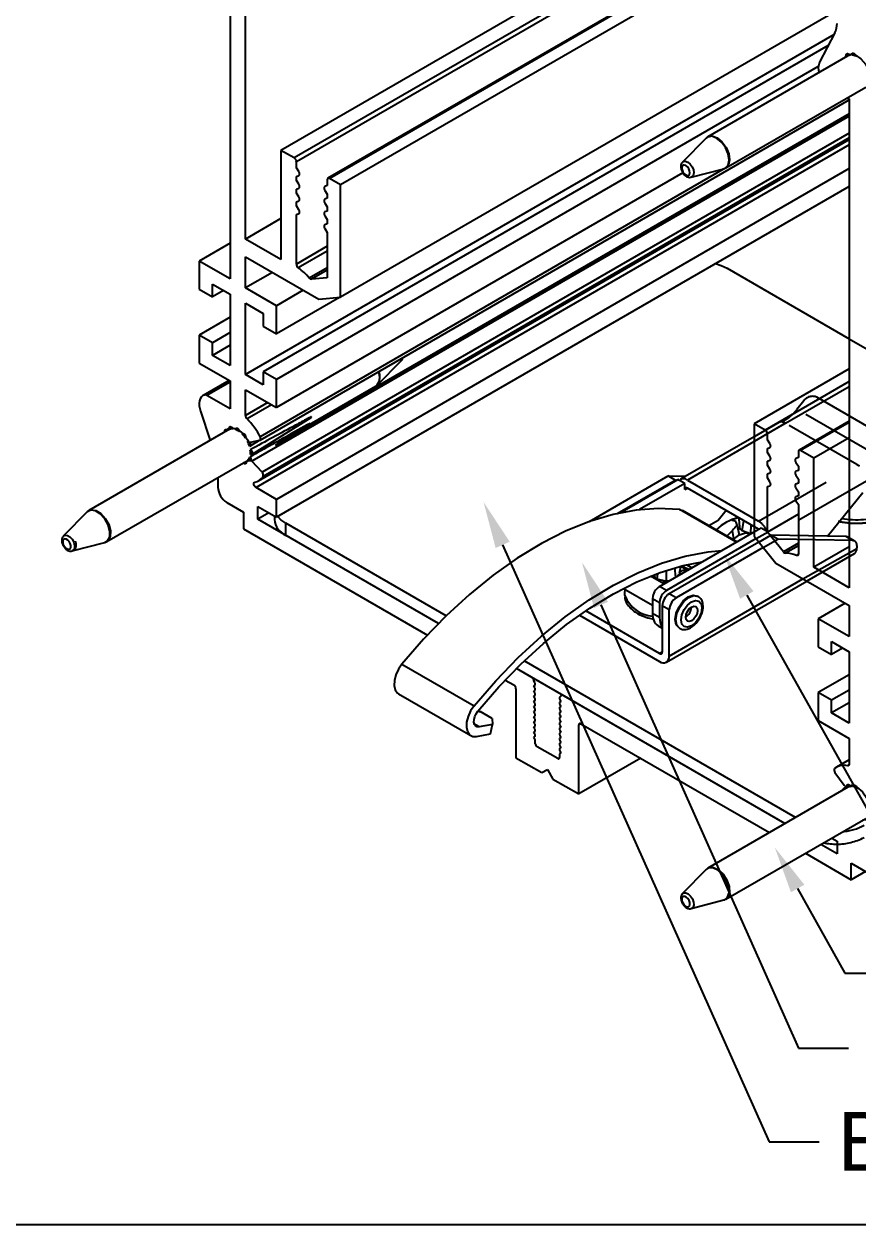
# Model space of a CAD drawing. Extents: x 0 to 10.3, y -9.7 to 0.1.
# Drawn here: x 5.151 to 7.823, y -9.701 to -5.853 of the extents above; entities that cross this region are included whole.
import ezdxf
from ezdxf import colors
from ezdxf.entities.mleader import LeaderData, LeaderLine
from ezdxf.math import Vec2, Vec3

# ---------------------------------------------------------------- set-up
doc = ezdxf.new("R2010")
doc.units = 0
doc.header["$LTSCALE"] = 0.5
doc.header["$MEASUREMENT"] = 0
doc.linetypes.add('DASHED', pattern=[0.75, 0.5, -0.25])
for name, color, linetype in [('Brackets', 181, 'CONTINUOUS'), ('Dimension', 10, 'CONTINUOUS'), ('FAB DWG', 221, 'CONTINUOUS'), ('Hardware', 242, 'CONTINUOUS'), ('Housing', 150, 'CONTINUOUS')]:
    doc.layers.add(name, color=color, linetype=linetype)
doc.layers.add('Text-Unprinted', color=131, linetype='CONTINUOUS', plot=False)
doc.styles.get("Standard").update_dxf_attribs({"font": 'arial.ttf'})

msp = doc.modelspace()

# ---------------------------------------------------------------- linework, layer by layer
at = {"layer": 'Brackets', "linetype": 'Continuous', "lineweight": 25, "transparency": 16777216}
for p, q in [((7.4039, -6.6359), (7.7945, -6.8615)), ((5.953, -7.4298), (5.953, -7.4407)), ((6.5037, -7.7496), (5.9896, -7.4527)), ((5.9896, -7.4917), (5.9896, -7.4527)), ((6.4789, -7.7743), (5.9896, -7.4917)), ((7.5887, -8.4152), (6.7285, -7.9185)), ((7.6224, -8.3957), (6.7536, -7.8939))]:
    msp.add_line(p, q, dxfattribs=at)
at = {"layer": 'Brackets', "linetype": 'DASHED', "ltscale": 0.5, "transparency": 16777216}
msp.add_line((7.7945, -6.8615), (9.0797, -7.6038), dxfattribs=at)
at = {"layer": 'Brackets', "linetype": 'Continuous', "lineweight": 25, "transparency": 16777216, "flags": 128}
for points in [[(7.3664, -6.621), (7.3849, -6.6269), (7.4039, -6.6359)], [(5.9896, -7.4527), (5.9741, -7.4418), (5.9639, -7.4311)]]:
    msp.add_lwpolyline(points, dxfattribs=at)
at = {"layer": 'Brackets', "linetype": 'Continuous', "lineweight": 25, "transparency": 16777216}
for centre, radius, start, end in [((6.0156, -7.4344), 0.0629, 185.6869, 245.608), ((7.7598, -8.2286), 0.2526, 259.1443, 269.0499)]:
    msp.add_arc(centre, radius, start, end, dxfattribs=at)
at = {"layer": 'Brackets', "linetype": 'DASHED', "lineweight": 25, "transparency": 16777216}
for centre, radius, start, end in [((7.7599, -8.2675), 0.1738, 274.7968, 298.2997), ((7.7537, -8.2881), 0.193, 270.5817, 297.3134)]:
    msp.add_arc(centre, radius, start, end, dxfattribs=at)
at = {"layer": 'Dimension', "transparency": 16777216}
msp.add_open_spline([(9.3341, -7.9338), (9.5268, -6.3557), (8.1442, -5.5709), (6.7617, -4.786), (6.9544, -3.208)], degree=3, dxfattribs=at)
at = {"layer": 'Hardware', "linetype": 'Continuous', "lineweight": 25, "transparency": 16777216}
for p, q in [((7.7905, -5.9557), (7.3422, -6.2147)), ((7.7958, -5.9536), (7.8036, -5.949)), ((7.8155, -5.9566), (7.8176, -5.9553)), ((7.3997, -6.3142), (7.848, -6.0553)), ((7.3366, -6.2189), (7.2607, -6.2959)), ((7.2886, -6.3442), (7.3932, -6.3169)), ((6.2832, -7.0099), (6.3591, -6.9329)), ((6.0249, -7.1601), (6.2776, -7.0141)), ((5.8804, -7.2324), (6.0712, -7.1139)), ((5.8093, -7.1518), (5.3587, -7.412)), ((5.8202, -7.1505), (5.8234, -7.1486)), ((5.957, -7.2023), (6.0664, -7.1343)), ((5.9678, -7.1959), (6.0328, -7.1556)), ((5.8411, -7.1593), (5.8429, -7.1582)), ((5.8513, -7.1649), (5.8504, -7.1654)), ((5.8605, -7.1798), (5.8624, -7.1786)), ((5.869, -7.1889), (5.8667, -7.1901)), ((5.8745, -7.2061), (5.9054, -7.1868)), ((7.4903, -7.176), (7.2546, -7.3121)), ((7.4903, -7.1906), (7.2762, -7.3143)), ((5.4163, -7.5116), (5.8685, -7.2504)), ((6.9621, -7.4474), (7.215, -7.3014)), ((7.2372, -7.3143), (7.215, -7.3014)), ((7.215, -7.3014), (7.2713, -7.3024)), ((7.0517, -7.4214), (7.2372, -7.3143)), ((7.0607, -7.4194), (7.2456, -7.3127)), ((7.2679, -7.3255), (7.123, -7.4092)), ((7.2372, -7.3143), (7.2426, -7.3144)), ((7.2506, -7.3155), (7.2456, -7.3127)), ((7.2487, -7.3145), (7.2515, -7.3145)), ((7.2679, -7.3255), (7.2506, -7.3155)), ((7.2679, -7.3448), (7.2679, -7.3255)), ((7.2679, -7.3448), (7.2762, -7.34)), ((7.2762, -7.3143), (7.5045, -7.4461)), ((7.5045, -7.4718), (7.2762, -7.34)), ((5.3532, -7.4163), (5.2772, -7.4933)), ((5.3585, -7.413), (5.3533, -7.4167)), ((7.2509, -7.4088), (7.2607, -7.412)), ((7.4323, -7.5135), (7.2509, -7.4088)), ((7.4344, -7.5123), (7.2607, -7.412)), ((7.4006, -7.4118), (7.3751, -7.4436)), ((7.3992, -7.4135), (7.4014, -7.4123)), ((7.3751, -7.4436), (7.3452, -7.4608)), ((7.4428, -7.4907), (7.4356, -7.4584)), ((7.452, -7.4766), (7.4566, -7.4441)), ((7.4794, -7.4863), (7.4805, -7.458)), ((7.1871, -7.6551), (7.4903, -7.48)), ((7.4965, -7.5022), (7.2094, -7.668)), ((7.4249, -7.5024), (7.4212, -7.4763)), ((7.452, -7.4766), (7.445, -7.4706)), ((7.4787, -7.4868), (7.452, -7.4766)), ((5.3051, -7.5416), (5.4098, -7.5143)), ((7.5053, -7.5131), (7.2178, -7.6792)), ((7.5195, -7.5307), (7.24, -7.6921)), ((7.1743, -7.6321), (7.1708, -7.6172)), ((7.1791, -7.6322), (7.1811, -7.6133)), ((7.2094, -7.6379), (7.2094, -7.6036)), ((7.239, -7.6252), (7.2357, -7.5956)), ((7.2472, -7.6204), (7.2484, -7.6154)), ((7.2512, -7.6124), (7.2548, -7.592)), ((7.2742, -7.5857), (7.2907, -7.5953)), ((7.2007, -7.6473), (7.1575, -7.6223)), ((7.1791, -7.6322), (7.1736, -7.6291)), ((7.2066, -7.6388), (7.1791, -7.6322)), ((7.2094, -7.668), (7.1871, -7.6551)), ((7.2088, -7.8983), (7.6591, -7.6383)), ((7.2177, -7.6375), (7.2122, -7.6388)), ((7.2178, -7.8785), (7.6464, -7.6309)), ((7.0713, -7.6617), (7.1649, -7.7157)), ((7.1649, -7.6937), (7.1871, -7.7066)), ((7.1649, -7.6937), (7.1649, -7.7419)), ((7.24, -7.6921), (7.2178, -7.6792)), ((7.3108, -7.6872), (7.3085, -7.6859)), ((7.1871, -7.7066), (7.1871, -7.7548)), ((7.2178, -7.7307), (7.1955, -7.7178)), ((7.1955, -7.7178), (7.1955, -7.8657)), ((7.2178, -7.8785), (7.2178, -7.7307)), ((6.9301, -7.7477), (7.1871, -7.8962)), ((7.1871, -7.8705), (6.9503, -7.7337)), ((7.1871, -7.7548), (7.1649, -7.7419)), ((7.1828, -7.7815), (7.1955, -7.7889)), ((7.2495, -7.7882), (7.2517, -7.7895)), ((7.1955, -7.8657), (7.1871, -7.8705)), ((6.3618, -7.9046), (6.5929, -8.0381)), ((6.3511, -7.9997), (6.5821, -8.1332)), ((6.6509, -8.0784), (6.6126, -8.0562)), ((6.6509, -8.0784), (6.6523, -8.0974)), ((6.6091, -8.1051), (6.5936, -8.0962)), ((6.6523, -8.0974), (6.6091, -8.1051)), ((6.6453, -8.1278), (6.6523, -8.0974)), ((6.6008, -8.1359), (6.6453, -8.1278)), ((7.7905, -8.2986), (7.3422, -8.5576)), ((7.7881, -8.2968), (7.7776, -8.3025)), ((7.799, -8.296), (7.804, -8.2931)), ((7.8193, -8.3015), (7.8215, -8.3002)), ((7.3997, -8.6572), (7.848, -8.3982)), ((7.3366, -8.5619), (7.2607, -8.6389)), ((7.3366, -8.5619), (7.3361, -8.5624)), ((7.3422, -8.5576), (7.3428, -8.5572)), ((7.4007, -8.6566), (7.3997, -8.6572)), ((7.2886, -8.6872), (7.3932, -8.6598))]:
    msp.add_line(p, q, dxfattribs=at)
at = {"layer": 'Hardware', "linetype": 'DASHED', "lineweight": 25, "transparency": 16777216}
for p, q in [((7.6495, -7.0603), (7.627, -7.0883)), ((7.8915, -7.1649), (7.691, -7.0492)), ((7.872, -7.2297), (7.627, -7.0883)), ((7.5691, -7.1304), (7.4903, -7.176)), ((7.5908, -7.1326), (7.4903, -7.1906)), ((7.5824, -7.1278), (7.5908, -7.1326)), ((7.5824, -7.1278), (7.5824, -7.1291)), ((7.8191, -7.2644), (7.5908, -7.1326)), ((7.5045, -7.4461), (7.8191, -7.2644)), ((7.8191, -7.2644), (7.8274, -7.2693)), ((7.8497, -7.3175), (7.5489, -7.4912)), ((7.7255, -7.4945), (7.8386, -7.3538)), ((7.4903, -7.48), (7.5128, -7.467)), ((7.4965, -7.5022), (7.5351, -7.4799)), ((7.5053, -7.5131), (7.5435, -7.4911)), ((7.5128, -7.467), (7.5351, -7.4799)), ((7.5657, -7.504), (7.5435, -7.4911)), ((7.7848, -7.4956), (7.5435, -7.4911)), ((7.7848, -7.4956), (7.807, -7.5085)), ((7.8126, -7.51), (7.7903, -7.4971)), ((7.5195, -7.5307), (7.5657, -7.504)), ((7.807, -7.5085), (7.5657, -7.504)), ((7.6464, -7.6309), (7.8192, -7.5334)), ((7.8191, -7.5244), (7.8191, -7.5312)), ((7.8101, -7.551), (7.6591, -7.6383))]:
    msp.add_line(p, q, dxfattribs=at)
at = {"layer": 'Hardware', "linetype": 'Continuous', "lineweight": 25, "transparency": 16777216, "flags": 128}
for points in [[(7.7864, -5.9581), (7.7854, -5.9555), (7.785, -5.9525), (7.7855, -5.9501), (7.7869, -5.9485), (7.789, -5.9482), (7.7914, -5.949), (7.7937, -5.9509), (7.7958, -5.9536)], [(7.8032, -5.9531), (7.8031, -5.9503), (7.804, -5.9481), (7.8056, -5.947), (7.8078, -5.9471), (7.8103, -5.9483), (7.8126, -5.9505), (7.8144, -5.9534), (7.8155, -5.9566)], [(7.3984, -6.2494), (7.3853, -6.2316), (7.3699, -6.2189), (7.3544, -6.2132), (7.3411, -6.2155), (7.3366, -6.2189)], [(7.3419, -6.2148), (7.3425, -6.2145), (7.3558, -6.2121), (7.3714, -6.2178), (7.3869, -6.2305), (7.4, -6.2485), (7.4087, -6.2688), (7.4116, -6.2885), (7.4083, -6.3045), (7.3993, -6.3144), (7.3992, -6.3145)], [(7.3932, -6.3169), (7.3977, -6.3151), (7.4066, -6.3052), (7.4099, -6.2893), (7.407, -6.2697), (7.3984, -6.2494)], [(7.2806, -6.3169), (7.2764, -6.3111), (7.2714, -6.307), (7.2664, -6.3052), (7.2622, -6.3059), (7.2593, -6.3091), (7.2582, -6.3143), (7.2591, -6.3206), (7.2619, -6.3271), (7.2661, -6.3329), (7.2711, -6.337), (7.2761, -6.3388), (7.2804, -6.3381), (7.2833, -6.3349), (7.2843, -6.3297), (7.2834, -6.3234), (7.2806, -6.3169)], [(7.2607, -6.2959), (7.2629, -6.2943), (7.2694, -6.2931), (7.2771, -6.2959), (7.2847, -6.3022), (7.2911, -6.311)], [(7.2911, -6.311), (7.2954, -6.3209), (7.2968, -6.3306), (7.2952, -6.3385), (7.2908, -6.3434), (7.2886, -6.3442)], [(6.2845, -7.0084), (6.2832, -7.0098), (6.2832, -7.0099)], [(5.7948, -7.1602), (5.7946, -7.1591), (5.7944, -7.1562), (5.7951, -7.154), (5.7966, -7.1527), (5.7988, -7.1526), (5.8012, -7.1536), (5.8032, -7.1554)], [(5.8094, -7.152), (5.8086, -7.1489), (5.8087, -7.1461), (5.8098, -7.1442), (5.8116, -7.1433), (5.8138, -7.1437), (5.8163, -7.1451), (5.8185, -7.1475), (5.8202, -7.1505)], [(5.8283, -7.1524), (5.8288, -7.1499), (5.8302, -7.1484), (5.8322, -7.1479), (5.8345, -7.1487), (5.8369, -7.1505), (5.839, -7.1532), (5.8405, -7.1563), (5.8411, -7.1593)], [(5.8493, -7.1664), (5.8509, -7.1652), (5.8531, -7.1652), (5.8555, -7.1664), (5.8579, -7.1685), (5.8597, -7.1714), (5.8609, -7.1745), (5.8612, -7.1775), (5.8605, -7.1798)], [(5.8667, -7.1901), (5.869, -7.1906), (5.8714, -7.1921), (5.8736, -7.1946), (5.8753, -7.1976), (5.8761, -7.2007), (5.8761, -7.2035), (5.8751, -7.2055), (5.8734, -7.2065)], [(5.8758, -7.2173), (5.8782, -7.2192), (5.8802, -7.2219), (5.8816, -7.225), (5.8822, -7.2281), (5.8818, -7.2306), (5.8805, -7.2323), (5.8785, -7.2328), (5.8762, -7.2322)], [(5.8623, -7.2538), (5.8631, -7.2569), (5.863, -7.2596), (5.8619, -7.2616), (5.8602, -7.2624), (5.8579, -7.2621), (5.8554, -7.2606), (5.8538, -7.259)], [(5.8742, -7.2406), (5.876, -7.2435), (5.8771, -7.2466), (5.8773, -7.2496), (5.8766, -7.2518), (5.8751, -7.2531), (5.8729, -7.2532), (5.8705, -7.2521), (5.8682, -7.25)], [(5.4204, -7.4581), (5.4097, -7.4385), (5.3953, -7.4226), (5.3795, -7.4129), (5.3647, -7.4107), (5.3532, -7.4163)], [(5.3583, -7.4123), (5.3662, -7.4096), (5.381, -7.4118), (5.3969, -7.4216), (5.4113, -7.4375), (5.4221, -7.4572), (5.4276, -7.4776), (5.4271, -7.4955), (5.4205, -7.5084), (5.4162, -7.5117)], [(7.2509, -7.4088), (7.1828, -7.4053), (7.1117, -7.4106), (7.0381, -7.4246), (6.9626, -7.4473), (6.8859, -7.4783), (6.8085, -7.5176), (6.7309, -7.5648), (6.6538, -7.6195), (6.5778, -7.6813), (6.5034, -7.7498), (6.4312, -7.8244), (6.3618, -7.9046)], [(5.4098, -7.5143), (5.4188, -7.5091), (5.4254, -7.4963), (5.4259, -7.4784), (5.4204, -7.4581)], [(5.299, -7.5179), (5.2955, -7.5116), (5.2909, -7.5065), (5.2858, -7.5033), (5.281, -7.5026), (5.2773, -7.5044), (5.2751, -7.5086), (5.275, -7.5143), (5.2767, -7.5209), (5.2802, -7.5272), (5.2848, -7.5323), (5.2899, -7.5355), (5.2947, -7.5362), (5.2984, -7.5343), (5.3006, -7.5302), (5.3007, -7.5244), (5.299, -7.5179)], [(5.2772, -7.4933), (5.2829, -7.4905), (5.2902, -7.4916), (5.298, -7.4964), (5.3051, -7.5043), (5.3104, -7.5139)], [(5.3104, -7.5139), (5.3131, -7.5239), (5.3128, -7.5327), (5.3096, -7.539), (5.3051, -7.5416)], [(6.5929, -8.0381), (6.6623, -7.9579), (6.7345, -7.8833), (6.8088, -7.8148), (6.8849, -7.7529), (6.9619, -7.6982), (7.0395, -7.651), (7.117, -7.6118), (7.1937, -7.5807), (7.2691, -7.5581), (7.3427, -7.5441), (7.3869, -7.5398)], [(6.6051, -8.0548), (6.6726, -7.9769), (6.7428, -7.9044), (6.8151, -7.8378), (6.889, -7.7777), (6.964, -7.7246), (7.0394, -7.6787), (7.1147, -7.6406), (7.1893, -7.6104), (7.2627, -7.5884), (7.3236, -7.5763)], [(7.2484, -7.6154), (7.2497, -7.6176), (7.2503, -7.6186)], [(7.2507, -7.5915), (7.2524, -7.5917), (7.2548, -7.592)], [(7.2805, -7.6012), (7.2692, -7.5958), (7.2547, -7.5904)], [(7.2142, -7.6395), (7.2127, -7.639), (7.2094, -7.6379)], [(7.0762, -7.6843), (7.0757, -7.6772), (7.0773, -7.6652)], [(7.2495, -7.7882), (7.2404, -7.7778), (7.2372, -7.7612), (7.2404, -7.7409), (7.2495, -7.7201), (7.263, -7.7018), (7.279, -7.6889)], [(7.2521, -7.7897), (7.2517, -7.7895), (7.2427, -7.7791), (7.2395, -7.7625), (7.2427, -7.7422), (7.2517, -7.7213), (7.2653, -7.7031), (7.2812, -7.6902), (7.2972, -7.6846), (7.3108, -7.6872), (7.3108, -7.6873)], [(7.279, -7.6889), (7.295, -7.6833), (7.3085, -7.6859), (7.3085, -7.6859)], [(7.2896, -7.7046), (7.3024, -7.7002), (7.3132, -7.7023), (7.3204, -7.7106), (7.323, -7.7239), (7.3204, -7.7401), (7.3132, -7.7568), (7.3024, -7.7714), (7.2896, -7.7818), (7.2768, -7.7862), (7.266, -7.7841), (7.2587, -7.7758), (7.2562, -7.7625), (7.2587, -7.7463), (7.266, -7.7296), (7.2768, -7.7149), (7.2896, -7.7046)], [(7.2896, -7.7651), (7.2823, -7.7676), (7.2762, -7.7664), (7.2721, -7.7617), (7.2707, -7.7541), (7.2721, -7.7449), (7.2762, -7.7355), (7.2823, -7.7272), (7.2896, -7.7213), (7.2968, -7.7188), (7.303, -7.72), (7.3071, -7.7247), (7.3085, -7.7323), (7.3071, -7.7415), (7.303, -7.7509), (7.2968, -7.7592), (7.2896, -7.7651)], [(6.3618, -7.9046), (6.3507, -7.9208), (6.3425, -7.9386), (6.3378, -7.9565), (6.337, -7.9731), (6.3402, -7.9869), (6.3472, -7.9969), (6.3511, -7.9997)], [(6.5929, -8.0381), (6.5818, -8.0543), (6.5736, -8.0721), (6.5689, -8.09), (6.5681, -8.1065), (6.5713, -8.1204), (6.5782, -8.1303), (6.5883, -8.1357), (6.6008, -8.1359)], [(6.6091, -8.1051), (6.6027, -8.105), (6.5975, -8.1023), (6.594, -8.0971), (6.5923, -8.09), (6.5927, -8.0815), (6.5952, -8.0723), (6.5994, -8.0631), (6.6051, -8.0548)], [(7.7757, -8.3072), (7.7756, -8.3068), (7.7761, -8.3043), (7.7773, -8.3026), (7.7793, -8.3021), (7.7817, -8.3028), (7.7825, -8.3033)], [(7.7891, -8.2996), (7.788, -8.2964), (7.7878, -8.2935), (7.7886, -8.2913), (7.7902, -8.29), (7.7923, -8.29), (7.7947, -8.2911), (7.7971, -8.2932), (7.799, -8.296)], [(7.8067, -8.2965), (7.8069, -8.2938), (7.808, -8.2919), (7.8098, -8.2911), (7.8121, -8.2914), (7.8145, -8.2929), (7.8167, -8.2954), (7.8184, -8.2984), (7.8193, -8.3015)], [(7.4009, -8.5971), (7.3887, -8.5784), (7.3737, -8.5642), (7.3579, -8.5568), (7.3439, -8.5572), (7.3366, -8.5619)], [(7.3428, -8.5572), (7.3454, -8.5561), (7.3594, -8.5557), (7.3752, -8.5632), (7.3904, -8.5774), (7.4025, -8.5961), (7.4099, -8.6166), (7.4114, -8.6357), (7.4066, -8.6504), (7.4007, -8.6566)], [(7.3932, -8.6598), (7.3949, -8.6593), (7.405, -8.6511), (7.4097, -8.6364), (7.4082, -8.6174), (7.4009, -8.5971)], [(7.2814, -8.6613), (7.2775, -8.6553), (7.2727, -8.6507), (7.2676, -8.6483), (7.2631, -8.6485), (7.2598, -8.6511), (7.2583, -8.6558), (7.2587, -8.662), (7.2611, -8.6685), (7.265, -8.6746), (7.2699, -8.6791), (7.275, -8.6815), (7.2795, -8.6814), (7.2828, -8.6788), (7.2843, -8.674), (7.2838, -8.6679), (7.2814, -8.6613)], [(7.2607, -8.6389), (7.2643, -8.6366), (7.2712, -8.6364), (7.2789, -8.64), (7.2864, -8.647), (7.2923, -8.6562)], [(7.2923, -8.6562), (7.296, -8.6663), (7.2967, -8.6756), (7.2944, -8.6829), (7.2894, -8.6869), (7.2886, -8.6872)]]:
    msp.add_lwpolyline(points, dxfattribs=at)
at = {"layer": 'Hardware', "linetype": 'Continuous', "lineweight": 25, "transparency": 16777216}
for centre, radius, start, end in [((7.778, -5.9659), 0.0033, 80.3553, 159.6623), ((7.8003, -5.9727), 0.0196, 103.3623, 119.9205), ((7.7997, -5.9889), 0.036, 63.9406, 84.4484), ((6.3483, -6.9231), 0.0145, 317.8277, 0.4673), ((6.2514, -6.9851), 0.0391, 312.0874, 27.1918), ((6.2435, -6.9843), 0.0475, 329.5079, 21.9754), ((6.0698, -7.1128), 0.00175, 321.8963, 50.0895), ((5.8177, -7.1729), 0.0225, 83.5958, 111.6642), ((5.8102, -7.2009), 0.0518, 53.3987, 69.4746), ((6.0655, -7.1334), 0.00129, 314.017, 31.7676), ((5.7852, -7.2312), 0.0911, 34.2842, 45.2987), ((5.7835, -7.2336), 0.0939, 16.7979, 27.5956), ((5.8202, -7.2261), 0.0564, 353.8111, 8.9995), ((5.8513, -7.2326), 0.0242, 314.0062, 340.7289), ((7.2641, -7.3295), 0.0194, 51.4002, 134.1597), ((7.273, -7.344), 0.00516, 50.7624, 189.2023), ((7.4739, -7.5818), 0.151, 102.9542, 134.4705), ((7.4647, -7.5283), 0.0961, 103.9374, 118.8316), ((7.4155, -7.4844), 0.0404, 67.5862, 85.9141), ((7.5464, -7.5622), 0.1519, 136.9073, 145.5934), ((7.2462, -7.5291), 0.2021, 20.465, 23.9535), ((7.5381, -7.6174), 0.1832, 129.6787, 138.3376), ((7.5868, -7.7064), 0.2604, 124.4943, 129.3297), ((7.4685, -7.5515), 0.0843, 106.1961, 110.6531), ((7.5074, -7.6997), 0.2188, 100.7683, 108.1336), ((7.3761, -7.6808), 0.2159, 62.7512, 65.2423), ((7.3066, -7.6956), 0.1581, 150.536, 154.0189), ((7.3243, -7.675), 0.0965, 133.288, 141.8277), ((7.2278, -7.6616), 0.0746, 51.1685, 68.8139), ((7.2716, -7.6678), 0.0645, 87.3132, 102.0766), ((7.2132, -7.6959), 0.0484, 122.6115, 177.3885), ((7.2755, -7.8484), 0.2206, 107.4344, 111.6917), ((7.1701, -7.6505), 0.0997, 199.8165, 267.2568), ((7.2355, -7.7088), 0.0484, 122.6115, 177.3885), ((7.2438, -7.72), 0.0484, 122.6115, 177.3885), ((7.2661, -7.7329), 0.0484, 122.6115, 177.3885), ((7.2476, -7.719), 0.0415, 303.7257, 356.2567), ((7.2067, -7.7469), 0.0421, 173.262, 235.4169), ((7.2398, -7.757), 0.0527, 177.523, 212.7998), ((7.1904, -7.8665), 0.00516, 230.7624, 9.2023), ((7.1991, -7.8815), 0.0189, 230.7624, 9.2023), ((7.8006, -8.3164), 0.0204, 94.6043, 119.6267), ((7.7977, -8.3377), 0.0422, 59.1987, 77.6432)]:
    msp.add_arc(centre, radius, start, end, dxfattribs=at)
at = {"layer": 'Hardware', "linetype": 'DASHED', "lineweight": 25, "transparency": 16777216}
for centre, radius, start, end in [((7.6771, -7.0804), 0.0342, 66.0143, 143.9782), ((7.4977, -6.9873), 0.1641, 301.1166, 322.0231), ((7.5774, -7.1456), 0.0173, 72.9391, 118.5218), ((7.5741, -7.1608), 0.0327, 59.4177, 75.302), ((7.7941, -7.307), 0.0493, 47.5326, 59.6106), ((7.8172, -7.181), 0.2604, 259.8739, 290.1796), ((7.4691, -7.5017), 0.0659, 21.9712, 57.4679), ((7.7847, -7.5069), 0.0112, 60.3267, 89.8455), ((7.8056, -7.5221), 0.0136, 350.2256, 84.1468), ((7.7974, -7.5334), 0.0218, 305.6987, 5.6224)]:
    msp.add_arc(centre, radius, start, end, dxfattribs=at)
at = {"layer": 'Hardware', "linetype": 'Continuous', "lineweight": 25, "transparency": 16777216}
msp.add_ellipse((6.5999, -8.019), major_axis=(0.0916, -0.0233), ratio=0.358196, start_param=4.859001, end_param=4.941161, dxfattribs=at)
for points, knots in [([(7.3422, -6.2155), (7.3407, -6.216), (7.3381, -6.2169), (7.3367, -6.2193), (7.3361, -6.2203)], [0, 0, 0, 0, 0.587995, 1, 1, 1, 1]), ([(7.2607, -6.2964), (7.2597, -6.2973), (7.2572, -6.2999), (7.2553, -6.306), (7.2551, -6.3142), (7.2577, -6.3238), (7.2633, -6.3333), (7.2708, -6.3407), (7.2789, -6.3444), (7.2851, -6.3454), (7.2879, -6.3442), (7.2885, -6.344)], [0, 0, 0, 0, 0.06212, 0.165394, 0.285174, 0.426717, 0.573971, 0.723411, 0.861218, 0.974197, 1, 1, 1, 1]), ([(7.3897, -6.3175), (7.3898, -6.3175), (7.3931, -6.3179), (7.3959, -6.316), (7.3987, -6.3141)], [0, 0, 0, 0, 0.016333, 1, 1, 1, 1]), ([(6.359, -6.9326), (6.3595, -6.9322), (6.3617, -6.9306), (6.3634, -6.9268), (6.3638, -6.9235), (6.3639, -6.9224)], [0, 0, 0, 0, 0.140757, 0.714561, 1, 1, 1, 1]), ([(6.2774, -7.0135), (6.2803, -7.0122), (6.2832, -7.0109), (6.2847, -7.008), (6.2848, -7.0079)], [0, 0, 0, 0, 0.945377, 1, 1, 1, 1]), ([(6.0709, -7.1114), (6.0704, -7.1117), (6.0667, -7.1137), (6.05, -7.1228), (5.9855, -7.1578), (5.9242, -7.1911), (5.8758, -7.2173)], [0, 0, 0, 0, 0.0074583, 0.057409, 0.2572117, 1, 1, 1, 1]), ([(6.0666, -7.1327), (6.0661, -7.133), (6.0624, -7.1351), (6.046, -7.1443), (5.9824, -7.18), (5.9219, -7.2139), (5.8742, -7.2406)], [0, 0, 0, 0, 0.007458, 0.057409, 0.257212, 1, 1, 1, 1]), ([(7.445, -7.4706), (7.4444, -7.4645), (7.4432, -7.4526), (7.4421, -7.4408), (7.4416, -7.435)], [0, 0, 0, 0, 0.514247, 1, 1, 1, 1]), ([(5.2774, -7.4936), (5.2769, -7.494), (5.2746, -7.4957), (5.2725, -7.5009), (5.2714, -7.5084), (5.273, -7.5177), (5.2776, -7.5274), (5.2848, -7.536), (5.293, -7.5412), (5.3012, -7.5427), (5.3085, -7.5409), (5.314, -7.5364), (5.3173, -7.5301), (5.3184, -7.5224), (5.3173, -7.5155), (5.3157, -7.5112), (5.3153, -7.51)], [0, 0, 0, 0, 0.0188766, 0.0839443, 0.1556564, 0.2419044, 0.3358119, 0.4302417, 0.5305094, 0.6059825, 0.6731409, 0.7445968, 0.8096742, 0.8809822, 0.9667659, 1, 1, 1, 1]), ([(5.4093, -7.5139), (5.4101, -7.5139), (5.4126, -7.5139), (5.4145, -7.5122), (5.4158, -7.511)], [0, 0, 0, 0, 0.309094, 1, 1, 1, 1]), ([(7.0757, -7.6897), (7.0757, -7.691), (7.0758, -7.6992), (7.0838, -7.7135), (7.099, -7.731), (7.1216, -7.7454), (7.1451, -7.7553), (7.1617, -7.7584), (7.1678, -7.7594)], [0, 0, 0, 0, 0.038417, 0.240604, 0.445834, 0.659123, 0.876644, 1, 1, 1, 1]), ([(7.2525, -7.7893), (7.2532, -7.7899), (7.2574, -7.7933), (7.2683, -7.7939), (7.2827, -7.7905), (7.2979, -7.7805), (7.3119, -7.7646), (7.3223, -7.7447), (7.3274, -7.7237), (7.3257, -7.7058), (7.3194, -7.693), (7.3129, -7.6892), (7.3105, -7.6879)], [0, 0, 0, 0, 0.02079, 0.118303, 0.218088, 0.334557, 0.458101, 0.582052, 0.707607, 0.837041, 0.940555, 1, 1, 1, 1]), ([(7.3433, -8.5576), (7.3423, -8.5579), (7.3394, -8.5587), (7.3376, -8.5614), (7.3365, -8.5631)], [0, 0, 0, 0, 0.347547, 1, 1, 1, 1]), ([(7.2609, -8.6391), (7.2601, -8.6398), (7.2577, -8.6419), (7.2556, -8.6475), (7.2549, -8.6554), (7.257, -8.6648), (7.262, -8.6745), (7.2693, -8.6825), (7.2773, -8.6869), (7.284, -8.6883), (7.2873, -8.6872), (7.2882, -8.6869)], [0, 0, 0, 0, 0.047015, 0.149011, 0.264329, 0.402379, 0.549398, 0.697552, 0.839257, 0.955818, 1, 1, 1, 1]), ([(7.3925, -8.6592), (7.3949, -8.659), (7.3981, -8.6587), (7.4002, -8.6565), (7.4007, -8.6559)], [0, 0, 0, 0, 0.733242, 1, 1, 1, 1])]:
    msp.add_open_spline(points, degree=3, knots=knots, dxfattribs=at)
at = {"layer": 'Hardware', "linetype": 'DASHED', "lineweight": 25, "transparency": 16777216}
for points, knots in [([(7.7598, -7.4463), (7.7599, -7.4463), (7.768, -7.4488), (7.7771, -7.4496), (7.786, -7.4504)], [0, 0, 0, 0, 0.0216938, 1, 1, 1, 1]), ([(7.786, -7.4504), (7.7891, -7.4509), (7.8039, -7.4534), (7.8317, -7.453), (7.8667, -7.449), (7.891, -7.4425), (7.903, -7.438), (7.9053, -7.4371)], [0, 0, 0, 0, 0.0772179, 0.367694, 0.6583846, 0.9348022, 1, 1, 1, 1])]:
    msp.add_open_spline(points, degree=3, knots=knots, dxfattribs=at)
at = {"layer": 'Housing', "linetype": 'Continuous', "lineweight": 25, "transparency": 16777216}
for p, q in [((5.8606, -6.5424), (5.8606, -4.9763)), ((7.6689, -5.2792), (5.9739, -6.2581)), ((7.7072, -5.3061), (6.0164, -6.2826)), ((7.7202, -5.3149), (6.0234, -6.2949)), ((5.8111, -5.364), (5.8111, -6.6702)), ((7.8101, -5.3739), (6.1245, -6.3475)), ((7.8129, -5.3757), (6.1295, -6.348)), ((7.8468, -5.397), (6.1649, -6.3684)), ((7.7556, -5.8101), (6.1649, -6.7289)), ((7.749, -5.8821), (7.6995, -5.976)), ((7.7463, -5.8873), (5.8606, -6.9764)), ((7.7277, -5.9225), (5.9172, -6.9682)), ((7.6957, -5.99), (5.9596, -6.9927)), ((5.9069, -7.1863), (7.7945, -6.0961)), ((7.7884, -6.0897), (7.7945, -6.0932)), ((7.7945, -6.0932), (7.7945, -7.6593)), ((7.7945, -6.1485), (5.8812, -7.2535)), ((7.7945, -6.1409), (5.96, -7.2004)), ((5.9016, -7.3168), (7.7945, -6.2235)), ((7.7945, -6.2031), (5.9135, -7.2895)), ((7.7945, -6.2181), (5.9166, -7.3027)), ((7.7945, -6.241), (5.8942, -7.3386)), ((5.9739, -6.2581), (5.9739, -6.6078)), ((6.0164, -6.2826), (5.9739, -6.2581)), ((6.0234, -6.3137), (6.0234, -6.2949)), ((7.3902, -6.3192), (5.9074, -7.1756)), ((7.7945, -6.3166), (5.9596, -7.3764)), ((7.262, -6.3303), (5.9596, -7.0825)), ((6.0313, -6.3258), (6.0234, -6.3137)), ((6.0234, -6.3414), (6.0313, -6.3383)), ((6.0234, -6.3545), (6.0234, -6.3414)), ((6.1649, -6.3684), (6.1295, -6.348)), ((7.7945, -6.3738), (5.9596, -7.4335)), ((6.0313, -6.3666), (6.0234, -6.3545)), ((6.0234, -6.3822), (6.0313, -6.3791)), ((6.0234, -6.3953), (6.0234, -6.3822)), ((6.1224, -6.3708), (6.1146, -6.3739)), ((6.1146, -6.3864), (6.1224, -6.3986)), ((6.1224, -6.3521), (6.1224, -6.3708)), ((6.1649, -6.7289), (6.1649, -6.3684)), ((6.0313, -6.4075), (6.0234, -6.3953)), ((6.0234, -6.423), (6.0313, -6.42)), ((6.0234, -6.4361), (6.0234, -6.423)), ((6.1224, -6.4116), (6.1146, -6.4147)), ((6.1224, -6.3986), (6.1224, -6.4116)), ((6.0313, -6.4483), (6.0234, -6.4361)), ((6.0234, -6.4639), (6.0313, -6.4608)), ((6.0234, -6.6227), (6.0234, -6.4639)), ((6.1146, -6.4272), (6.1224, -6.4394)), ((6.1224, -6.4525), (6.1146, -6.4555)), ((6.1224, -6.4394), (6.1224, -6.4525)), ((5.9739, -6.4769), (5.8606, -6.5424)), ((6.1146, -6.468), (6.1224, -6.4802)), ((6.1224, -6.4933), (6.1146, -6.4964)), ((6.1224, -6.4802), (6.1224, -6.4933)), ((6.1146, -6.5089), (6.1224, -6.521)), ((6.1224, -6.521), (6.1224, -6.6667)), ((5.8111, -6.5559), (5.7121, -6.613)), ((5.9739, -6.6078), (5.8606, -6.5424)), ((6.1224, -6.5656), (6.0234, -6.6227)), ((5.7121, -6.613), (5.7121, -6.7028)), ((5.8111, -6.6702), (5.7121, -6.613)), ((5.8606, -6.5995), (6.0953, -6.7351)), ((5.8606, -6.6988), (5.8606, -6.5995)), ((6.1224, -6.5808), (6.0297, -6.6344)), ((5.9465, -6.6492), (5.8606, -6.6988)), ((6.1224, -6.634), (6.0646, -6.6674)), ((6.1224, -6.6418), (6.0715, -6.6712)), ((5.7545, -6.6865), (5.8111, -6.7192)), ((5.7545, -6.7273), (5.7545, -6.6865)), ((6.1224, -6.6667), (6.0715, -6.6712)), ((5.7121, -6.7028), (5.7545, -6.7273)), ((5.7899, -6.7069), (5.7545, -6.7273)), ((5.8111, -6.7192), (5.8111, -6.9478)), ((5.9596, -6.756), (5.8606, -6.6988)), ((6.0455, -6.7063), (5.9596, -6.756)), ((6.1614, -6.7292), (5.9596, -6.8458)), ((6.0953, -6.7351), (6.1649, -6.7289)), ((5.8606, -6.7478), (5.9172, -6.7804)), ((5.8606, -6.9764), (5.8606, -6.7478)), ((5.9596, -6.8458), (5.9596, -6.756)), ((5.8111, -6.7926), (5.7121, -6.8498)), ((5.9172, -6.7804), (5.9172, -6.8213)), ((5.8111, -6.8416), (5.7545, -6.8743)), ((5.9172, -6.8213), (5.9596, -6.8458)), ((5.7121, -6.8498), (5.7121, -6.9396)), ((5.7545, -6.8743), (5.7121, -6.8498)), ((5.7545, -6.9151), (5.7545, -6.8743)), ((5.8111, -6.8824), (5.7545, -6.9151)), ((5.8111, -6.9478), (5.7545, -6.9151)), ((5.7121, -6.9396), (5.8111, -6.9968)), ((7.7945, -6.9582), (7.4903, -7.1339)), ((5.8083, -6.9952), (5.7245, -7.0436)), ((5.8086, -6.9953), (5.7277, -7.0421)), ((5.8111, -7.0006), (5.7367, -7.0436)), ((5.8111, -6.9968), (5.8111, -7.0865)), ((5.9172, -7.009), (5.8606, -6.9764)), ((5.9172, -6.9682), (5.9172, -7.009)), ((5.9596, -6.9927), (5.9172, -6.9682)), ((5.9596, -7.0825), (5.9596, -6.9927)), ((7.7945, -6.999), (7.5256, -7.1543)), ((5.8606, -7.0253), (5.9596, -7.0825)), ((5.8606, -7.1077), (5.8606, -7.0253)), ((7.7945, -7.0153), (7.5327, -7.1666)), ((5.8111, -7.0865), (5.7367, -7.0436)), ((5.9319, -7.0665), (5.8606, -7.1077)), ((5.9434, -7.0732), (5.8654, -7.1182)), ((5.7161, -7.094), (5.7468, -7.1879)), ((7.4903, -7.1339), (7.4903, -7.4944)), ((7.5256, -7.1543), (7.4903, -7.1339)), ((7.7945, -7.1263), (7.6338, -7.2192)), ((7.7945, -7.1297), (7.6388, -7.2196)), ((5.8769, -7.1934), (5.906, -7.1867)), ((7.5327, -7.1853), (7.5327, -7.1666)), ((7.5406, -7.1975), (7.5327, -7.1853)), ((7.7945, -7.1787), (7.6812, -7.2442)), ((7.5327, -7.2131), (7.5406, -7.21)), ((7.5327, -7.2261), (7.5327, -7.2131)), ((7.5406, -7.2383), (7.5327, -7.2261)), ((7.6317, -7.2237), (7.6317, -7.2425)), ((7.6812, -7.2442), (7.6388, -7.2196)), ((5.9135, -7.2895), (5.8812, -7.2535)), ((7.5327, -7.2539), (7.5406, -7.2508)), ((7.5327, -7.267), (7.5327, -7.2539)), ((7.5406, -7.2791), (7.5327, -7.267)), ((7.6317, -7.2425), (7.6238, -7.2456)), ((7.6238, -7.2581), (7.6317, -7.2703)), ((7.6317, -7.2703), (7.6317, -7.2833)), ((7.6812, -7.5939), (7.6812, -7.2442)), ((5.7722, -7.306), (5.7722, -7.3376)), ((7.5327, -7.2947), (7.5406, -7.2916)), ((7.5327, -7.3078), (7.5327, -7.2947)), ((7.5406, -7.32), (7.5327, -7.3078)), ((7.6317, -7.2833), (7.6238, -7.2864)), ((7.6238, -7.2989), (7.6317, -7.3111)), ((5.9596, -7.3764), (5.8942, -7.3386)), ((7.5327, -7.3355), (7.5406, -7.3325)), ((7.5327, -7.4812), (7.5327, -7.3355)), ((7.6317, -7.3241), (7.6238, -7.3272)), ((7.6238, -7.3397), (7.6317, -7.3519)), ((7.6317, -7.3111), (7.6317, -7.3241)), ((5.8005, -7.3866), (5.8542, -7.4176)), ((5.9596, -7.4335), (5.9596, -7.3764)), ((7.6317, -7.365), (7.6238, -7.368)), ((7.6238, -7.3805), (7.6317, -7.3927)), ((7.6317, -7.3519), (7.6317, -7.365)), ((5.8542, -7.4176), (5.8542, -7.4707)), ((5.8995, -7.3988), (5.9596, -7.4335)), ((5.8995, -7.4396), (5.8995, -7.3988)), ((5.9348, -7.4192), (5.8995, -7.4396)), ((7.6317, -7.424), (7.5327, -7.4812)), ((7.6317, -7.3927), (7.6317, -7.5516)), ((6.4789, -7.7743), (5.8995, -7.4396)), ((5.8542, -7.4707), (6.4436, -7.811)), ((7.4903, -7.4944), (7.5598, -7.5809)), ((7.5837, -7.5446), (7.5327, -7.4812)), ((7.6317, -7.5169), (7.5837, -7.5446)), ((7.6317, -7.5249), (7.5905, -7.5487)), ((7.7945, -7.5284), (7.6812, -7.5939)), ((7.6316, -7.5526), (7.6255, -7.5561)), ((7.5598, -7.5809), (7.7945, -7.7165)), ((7.7945, -7.6593), (7.6812, -7.5939)), ((7.7815, -7.7089), (7.6955, -7.7586)), ((7.7945, -7.7165), (7.7945, -7.8158)), ((7.6955, -7.7586), (7.6955, -7.8484)), ((7.7945, -7.8158), (7.6955, -7.7586)), ((7.6955, -7.8484), (7.738, -7.8729)), ((7.738, -7.8321), (7.7945, -7.8647)), ((7.738, -7.8729), (7.738, -7.8321)), ((7.7733, -7.8525), (7.738, -7.8729)), ((7.7945, -7.8647), (7.7945, -8.0933)), ((6.7803, -7.9483), (6.7285, -7.9185)), ((6.6929, -7.955), (6.7199, -7.9706)), ((6.7873, -7.9628), (6.7842, -7.9573)), ((7.7945, -7.9381), (7.6955, -7.9953)), ((6.727, -7.9829), (6.727, -8.2039)), ((6.7842, -7.9737), (6.7873, -7.9718)), ((6.7873, -7.9792), (6.7842, -7.9737)), ((6.7842, -7.9902), (6.7873, -7.9882)), ((6.7873, -7.9957), (6.7842, -7.9902)), ((6.8742, -8.0026), (6.8729, -8.0034)), ((7.6955, -7.9953), (7.6955, -8.0851)), ((7.738, -8.0198), (7.6955, -7.9953)), ((7.7945, -7.9871), (7.738, -8.0198)), ((6.7842, -8.0066), (6.7873, -8.0047)), ((6.7873, -8.0121), (6.7842, -8.0066)), ((6.7842, -8.0231), (6.7873, -8.0212)), ((6.7873, -8.0286), (6.7842, -8.0231)), ((6.7842, -8.0395), (6.7873, -8.0376)), ((6.7873, -8.045), (6.7842, -8.0395)), ((6.8709, -8.0072), (6.8679, -8.0093)), ((6.8679, -8.0183), (6.871, -8.0238)), ((6.871, -8.0238), (6.8679, -8.0258)), ((6.8679, -8.0348), (6.871, -8.0403)), ((6.871, -8.0403), (6.8679, -8.0422)), ((7.5887, -8.4152), (6.8749, -8.003)), ((7.738, -8.0606), (7.738, -8.0198)), ((7.7945, -8.028), (7.738, -8.0606)), ((6.7842, -8.056), (6.7873, -8.0541)), ((6.7873, -8.0615), (6.7842, -8.056)), ((6.7842, -8.0725), (6.7873, -8.0705)), ((6.7873, -8.078), (6.7842, -8.0725)), ((6.8679, -8.0513), (6.8709, -8.0567)), ((6.8709, -8.0567), (6.8679, -8.0587)), ((6.8679, -8.0677), (6.8709, -8.0732)), ((6.8709, -8.0732), (6.8679, -8.0751)), ((7.7945, -8.0933), (7.738, -8.0606)), ((6.7842, -8.0889), (6.7873, -8.087)), ((6.7873, -8.0944), (6.7842, -8.0889)), ((6.7842, -8.1054), (6.7873, -8.1035)), ((6.7873, -8.1109), (6.7842, -8.1054)), ((6.8679, -8.0842), (6.8709, -8.0897)), ((6.8709, -8.0897), (6.8679, -8.0916)), ((6.8679, -8.1006), (6.8709, -8.1061)), ((6.8709, -8.1061), (6.8679, -8.108)), ((6.8679, -8.1171), (6.8709, -8.1226)), ((6.9352, -8.095), (6.9282, -8.0991)), ((6.9282, -8.3201), (6.9282, -8.0991)), ((6.9352, -8.095), (7.5392, -8.4438)), ((7.6955, -8.0851), (7.7945, -8.1423)), ((6.7842, -8.1218), (6.7873, -8.1199)), ((6.7873, -8.1273), (6.7842, -8.1218)), ((6.7842, -8.1383), (6.7873, -8.1364)), ((6.7889, -8.1466), (6.7842, -8.1383)), ((6.7889, -8.159), (6.7889, -8.1466)), ((6.8709, -8.1226), (6.8679, -8.1245)), ((6.8679, -8.1335), (6.8709, -8.139)), ((6.8709, -8.139), (6.8679, -8.141)), ((6.8679, -8.15), (6.8709, -8.1555)), ((6.8709, -8.1555), (6.8679, -8.1574)), ((7.7945, -8.1423), (7.7945, -8.2246)), ((6.8606, -8.207), (6.7945, -8.1688)), ((6.8709, -8.1884), (6.8663, -8.1913)), ((6.8663, -8.1913), (6.8663, -8.2037)), ((6.8679, -8.1665), (6.8709, -8.1719)), ((6.8709, -8.1719), (6.8679, -8.1739)), ((6.8679, -8.1829), (6.8709, -8.1884)), ((6.727, -8.2039), (6.8096, -8.2516)), ((7.1266, -8.2055), (6.9282, -8.3201)), ((7.7945, -8.2109), (7.7535, -8.2346)), ((7.7942, -8.227), (7.7897, -8.2296)), ((6.8096, -8.2516), (6.8276, -8.2412)), ((6.8276, -8.2412), (6.8456, -8.2724)), ((7.7491, -8.2512), (7.7783, -8.2916)), ((6.8456, -8.2724), (6.9282, -8.3201)), ((7.739, -8.4612), (7.7556, -8.4709)), ((7.7556, -8.5117), (7.7036, -8.4816)), ((7.7556, -8.4709), (7.7556, -8.5117)), ((7.6541, -8.5102), (7.8009, -8.595)), ((7.8009, -8.5419), (7.8546, -8.5729)), ((7.8009, -8.595), (7.8009, -8.5419)), ((7.8468, -8.5684), (7.8009, -8.595))]:
    msp.add_line(p, q, dxfattribs=at)
at = {"layer": 'Housing', "linetype": 'Continuous', "lineweight": 25, "transparency": 16777216, "flags": 128}
for points in [[(7.7796, -5.962), (7.784, -5.9558), (7.7971, -5.9495), (7.814, -5.9526), (7.8317, -5.9646), (7.8474, -5.9835), (7.8584, -6.006)], [(6.0313, -6.3383), (6.0324, -6.3377), (6.0332, -6.3366), (6.0337, -6.3352), (6.0338, -6.3335), (6.0337, -6.3317), (6.0332, -6.3297), (6.0324, -6.3277), (6.0313, -6.3258)], [(6.0313, -6.3791), (6.0324, -6.3785), (6.0332, -6.3774), (6.0337, -6.376), (6.0338, -6.3744), (6.0337, -6.3725), (6.0332, -6.3705), (6.0324, -6.3685), (6.0313, -6.3666)], [(6.1146, -6.3739), (6.1135, -6.3746), (6.1127, -6.3756), (6.1122, -6.377), (6.112, -6.3787), (6.1122, -6.3806), (6.1127, -6.3825), (6.1135, -6.3845), (6.1146, -6.3864)], [(6.0313, -6.42), (6.0324, -6.4193), (6.0332, -6.4182), (6.0337, -6.4168), (6.0338, -6.4152), (6.0337, -6.4133), (6.0332, -6.4113), (6.0324, -6.4094), (6.0313, -6.4075)], [(6.1146, -6.4147), (6.1135, -6.4154), (6.1127, -6.4165), (6.1122, -6.4178), (6.112, -6.4195), (6.1122, -6.4214), (6.1127, -6.4234), (6.1135, -6.4253), (6.1146, -6.4272)], [(6.0313, -6.4608), (6.0324, -6.4601), (6.0332, -6.4591), (6.0337, -6.4577), (6.0338, -6.456), (6.0337, -6.4541), (6.0332, -6.4522), (6.0324, -6.4502), (6.0313, -6.4483)], [(6.1146, -6.4555), (6.1135, -6.4562), (6.1127, -6.4573), (6.1122, -6.4587), (6.112, -6.4603), (6.1122, -6.4622), (6.1127, -6.4642), (6.1135, -6.4661), (6.1146, -6.468)], [(6.1146, -6.4964), (6.1135, -6.497), (6.1127, -6.4981), (6.1122, -6.4995), (6.112, -6.5012), (6.1122, -6.503), (6.1127, -6.505), (6.1135, -6.507), (6.1146, -6.5089)], [(5.7277, -7.0421), (5.7227, -7.0448), (5.7185, -7.0488), (5.7153, -7.0542), (5.7132, -7.0607), (5.7122, -7.0681), (5.7123, -7.0763), (5.7137, -7.085), (5.7161, -7.094)], [(5.7962, -7.1594), (5.8037, -7.1505), (5.8182, -7.1468), (5.8356, -7.1525), (5.8531, -7.1667), (5.8676, -7.187)], [(5.906, -7.1867), (5.9071, -7.1862), (5.908, -7.1854), (5.9086, -7.1842), (5.9089, -7.1828), (5.909, -7.1811), (5.9087, -7.1793), (5.9082, -7.1775), (5.9074, -7.1756)], [(7.5406, -7.21), (7.5416, -7.2093), (7.5424, -7.2083), (7.5429, -7.2069), (7.5431, -7.2052), (7.5429, -7.2033), (7.5424, -7.2014), (7.5416, -7.1994), (7.5406, -7.1975)], [(5.8723, -7.2513), (5.8597, -7.2586), (5.8537, -7.259)], [(5.8812, -7.2535), (5.88, -7.2523), (5.8788, -7.2514), (5.8775, -7.2507), (5.8763, -7.2502), (5.8751, -7.2501), (5.874, -7.2502), (5.8731, -7.2506), (5.8723, -7.2513)], [(7.5406, -7.2508), (7.5416, -7.2502), (7.5424, -7.2491), (7.5429, -7.2477), (7.5431, -7.246), (7.5429, -7.2442), (7.5424, -7.2422), (7.5416, -7.2402), (7.5406, -7.2383)], [(7.6238, -7.2456), (7.6228, -7.2463), (7.622, -7.2473), (7.6215, -7.2487), (7.6213, -7.2504), (7.6215, -7.2522), (7.622, -7.2542), (7.6228, -7.2562), (7.6238, -7.2581)], [(7.5406, -7.2916), (7.5416, -7.291), (7.5424, -7.2899), (7.5429, -7.2885), (7.5431, -7.2868), (7.5429, -7.285), (7.5424, -7.283), (7.5416, -7.281), (7.5406, -7.2791)], [(7.6238, -7.2864), (7.6228, -7.2871), (7.622, -7.2881), (7.6215, -7.2895), (7.6213, -7.2912), (7.6215, -7.2931), (7.622, -7.295), (7.6228, -7.297), (7.6238, -7.2989)], [(5.8942, -7.3386), (5.892, -7.3369), (5.89, -7.3346), (5.8884, -7.3319), (5.8874, -7.329), (5.8871, -7.3263), (5.8874, -7.324), (5.8885, -7.3223), (5.89, -7.3214)], [(7.5406, -7.3325), (7.5416, -7.3318), (7.5424, -7.3307), (7.5429, -7.3293), (7.5431, -7.3277), (7.5429, -7.3258), (7.5424, -7.3238), (7.5416, -7.3219), (7.5406, -7.32)], [(7.6238, -7.3272), (7.6228, -7.3279), (7.622, -7.3289), (7.6215, -7.3303), (7.6213, -7.332), (7.6215, -7.3339), (7.622, -7.3358), (7.6228, -7.3378), (7.6238, -7.3397)], [(7.6238, -7.368), (7.6228, -7.3687), (7.622, -7.3698), (7.6215, -7.3712), (7.6213, -7.3728), (7.6215, -7.3747), (7.622, -7.3767), (7.6228, -7.3786), (7.6238, -7.3805)], [(7.6317, -7.5516), (7.6316, -7.553), (7.6312, -7.5542), (7.6307, -7.5552), (7.6299, -7.556), (7.629, -7.5565), (7.6279, -7.5566), (7.6267, -7.5565), (7.6255, -7.5561)], [(6.7873, -7.9718), (6.7879, -7.9712), (6.7884, -7.9704), (6.7887, -7.9694), (6.7888, -7.9682), (6.7887, -7.9669), (6.7884, -7.9655), (6.7879, -7.9641), (6.7873, -7.9628)], [(6.7873, -7.9882), (6.7879, -7.9877), (6.7884, -7.9868), (6.7887, -7.9858), (6.7889, -7.9846), (6.7887, -7.9833), (6.7884, -7.982), (6.7879, -7.9806), (6.7873, -7.9792)], [(6.7873, -8.0047), (6.7879, -8.0041), (6.7884, -8.0033), (6.7887, -8.0023), (6.7889, -8.0011), (6.7887, -7.9998), (6.7884, -7.9984), (6.7879, -7.997), (6.7873, -7.9957)], [(6.7873, -8.0212), (6.7879, -8.0206), (6.7884, -8.0198), (6.7887, -8.0187), (6.7889, -8.0176), (6.7887, -8.0163), (6.7884, -8.0149), (6.7879, -8.0135), (6.7873, -8.0121)], [(6.7873, -8.0376), (6.7879, -8.037), (6.7884, -8.0362), (6.7887, -8.0352), (6.7889, -8.034), (6.7887, -8.0327), (6.7884, -8.0313), (6.7879, -8.0299), (6.7873, -8.0286)], [(6.8679, -8.0093), (6.8672, -8.0099), (6.8667, -8.0107), (6.8664, -8.0117), (6.8663, -8.0129), (6.8664, -8.0142), (6.8667, -8.0156), (6.8672, -8.017), (6.8679, -8.0183)], [(6.8679, -8.0258), (6.8672, -8.0263), (6.8667, -8.0272), (6.8664, -8.0282), (6.8663, -8.0294), (6.8664, -8.0307), (6.8667, -8.032), (6.8672, -8.0334), (6.8679, -8.0348)], [(6.7873, -8.0541), (6.7879, -8.0535), (6.7884, -8.0527), (6.7887, -8.0517), (6.7889, -8.0505), (6.7887, -8.0492), (6.7884, -8.0478), (6.7879, -8.0464), (6.7873, -8.045)], [(6.7873, -8.0705), (6.7879, -8.0699), (6.7884, -8.0691), (6.7887, -8.0681), (6.7889, -8.0669), (6.7887, -8.0656), (6.7884, -8.0643), (6.7879, -8.0629), (6.7873, -8.0615)], [(6.7873, -8.087), (6.7879, -8.0864), (6.7884, -8.0856), (6.7887, -8.0846), (6.7889, -8.0834), (6.7887, -8.0821), (6.7884, -8.0807), (6.7879, -8.0793), (6.7873, -8.078)], [(6.8679, -8.0422), (6.8672, -8.0428), (6.8667, -8.0436), (6.8664, -8.0446), (6.8663, -8.0458), (6.8664, -8.0471), (6.8667, -8.0485), (6.8672, -8.0499), (6.8679, -8.0513)], [(6.8679, -8.0587), (6.8672, -8.0593), (6.8667, -8.0601), (6.8664, -8.0611), (6.8663, -8.0623), (6.8664, -8.0636), (6.8667, -8.065), (6.8672, -8.0663), (6.8679, -8.0677)], [(6.8679, -8.0751), (6.8672, -8.0757), (6.8667, -8.0765), (6.8664, -8.0776), (6.8663, -8.0787), (6.8664, -8.08), (6.8667, -8.0814), (6.8672, -8.0828), (6.8679, -8.0842)], [(6.7873, -8.1035), (6.7879, -8.1029), (6.7884, -8.102), (6.7887, -8.101), (6.7889, -8.0998), (6.7887, -8.0985), (6.7884, -8.0972), (6.7879, -8.0958), (6.7873, -8.0944)], [(6.7873, -8.1199), (6.7879, -8.1193), (6.7884, -8.1185), (6.7887, -8.1175), (6.7889, -8.1163), (6.7887, -8.115), (6.7884, -8.1136), (6.7879, -8.1122), (6.7873, -8.1109)], [(6.8679, -8.0916), (6.8672, -8.0922), (6.8667, -8.093), (6.8664, -8.094), (6.8663, -8.0952), (6.8664, -8.0965), (6.8667, -8.0979), (6.8672, -8.0993), (6.8679, -8.1006)], [(6.8679, -8.108), (6.8672, -8.1086), (6.8667, -8.1095), (6.8664, -8.1105), (6.8663, -8.1117), (6.8664, -8.113), (6.8667, -8.1143), (6.8672, -8.1157), (6.8679, -8.1171)], [(6.7873, -8.1364), (6.7879, -8.1358), (6.7884, -8.135), (6.7887, -8.1339), (6.7889, -8.1328), (6.7887, -8.1315), (6.7884, -8.1301), (6.7879, -8.1287), (6.7873, -8.1273)], [(6.8679, -8.1245), (6.8672, -8.1251), (6.8667, -8.1259), (6.8664, -8.1269), (6.8663, -8.1281), (6.8664, -8.1294), (6.8667, -8.1308), (6.8672, -8.1322), (6.8679, -8.1335)], [(6.8679, -8.141), (6.8672, -8.1416), (6.8667, -8.1424), (6.8664, -8.1434), (6.8663, -8.1446), (6.8664, -8.1459), (6.8667, -8.1472), (6.8672, -8.1486), (6.8679, -8.15)], [(6.8679, -8.1574), (6.8672, -8.158), (6.8667, -8.1588), (6.8664, -8.1598), (6.8663, -8.161), (6.8664, -8.1623), (6.8667, -8.1637), (6.8672, -8.1651), (6.8679, -8.1665)], [(6.8679, -8.1739), (6.8672, -8.1745), (6.8667, -8.1753), (6.8664, -8.1763), (6.8663, -8.1775), (6.8664, -8.1788), (6.8667, -8.1802), (6.8672, -8.1816), (6.8679, -8.1829)], [(7.7945, -8.2246), (7.7945, -8.2258), (7.7942, -8.2269), (7.7938, -8.2279), (7.7932, -8.2286), (7.7925, -8.2292), (7.7917, -8.2295), (7.7907, -8.2297), (7.7897, -8.2296)], [(7.7783, -8.2916), (7.7794, -8.293), (7.7806, -8.2941), (7.7818, -8.2951), (7.7831, -8.2958), (7.7843, -8.2962), (7.7855, -8.2964), (7.7866, -8.2962), (7.7875, -8.2958)], [(7.7875, -8.2958), (7.8021, -8.2924), (7.8196, -8.2984), (7.837, -8.3128), (7.8514, -8.3332), (7.8605, -8.3562), (7.8626, -8.3778), (7.8574, -8.3945), (7.8459, -8.4035), (7.8371, -8.4045)]]:
    msp.add_lwpolyline(points, dxfattribs=at)
at = {"layer": 'Housing', "linetype": 'Continuous', "lineweight": 25, "transparency": 16777216}
for centre, radius, start, end in [((7.6897, -5.8532), 0.066, 334.0552, 1.5696), ((7.7474, -5.996), 0.0519, 157.3904, 195.1331), ((6.0081, -6.2956), 0.0154, 2.6115, 57.3885), ((6.1268, -6.3514), 0.00437, 50.7624, 189.2023), ((6.039, -6.622), 0.0156, 182.8592, 233.0885), ((5.9152, -6.7909), 0.1938, 39.5586, 53.7949), ((6.072, -6.6623), 0.00894, 214.7007, 266.9175), ((5.7306, -7.0525), 0.0108, 55.7704, 105.3219), ((5.8762, -7.1069), 0.0157, 182.9159, 226.3171), ((5.7136, -7.2732), 0.2169, 26.7277, 45.5902), ((7.5173, -7.1673), 0.0154, 2.6115, 57.3885), ((5.8771, -7.1833), 0.0102, 201.4574, 268.6746), ((7.636, -7.223), 0.00437, 50.7624, 189.2023), ((5.879, -7.2775), 0.0453, 284.0987, 326.0973), ((5.9051, -7.2985), 0.0122, 339.5183, 47.2157), ((5.8336, -7.3348), 0.0615, 182.6115, 237.3885), ((7.5914, -7.5394), 0.00936, 213.8979, 264.4753), ((7.5918, -7.6291), 0.0804, 65.1952, 90.8666), ((6.7695, -7.9584), 0.0147, 4.1684, 43.1711), ((6.7116, -7.9836), 0.0154, 2.6115, 57.3885), ((6.8748, -8.0068), 0.00386, 88.5648, 186.0378), ((6.9325, -8.0984), 0.00437, 50.7624, 189.2023), ((6.8011, -8.1585), 0.0123, 182.6118, 237.3879), ((6.8628, -8.2043), 0.00349, 230.7605, 9.1987), ((7.7782, -8.2782), 0.05, 76.6384, 127.4402), ((7.7564, -8.244), 0.0103, 147.7378, 224.6894)]:
    msp.add_arc(centre, radius, start, end, dxfattribs=at)
at = {"layer": 'Text-Unprinted', "ltscale": 0.5, "transparency": 16777216}
msp.add_lwpolyline([(0, 0), (10.3017, 0), (10.3017, -9.701), (0, -9.701)], close=True, dxfattribs=at)

# ---------------------------------------------------------------- leaders
at = {"layer": 'FAB DWG', "transparency": 16777216}
ml = msp.add_multileader_mtext('Standard', dxfattribs=at)
ml.set_content('BK00303', color=256)
ml.set_leader_properties()
ml.build(insert=Vec2(0, 0))
ml.multileader.update_dxf_attribs({"dogleg_length": 0.1602, "arrow_head_size": 0.15})
ctx = ml.context
ctx.base_point, ctx.char_height, ctx.arrow_head_size, ctx.landing_gap_size, ctx.plane_origin = Vec3(7.6985, -9.4351), 0.188, 0.15, 0.09, Vec3(6.9756, -6.4126)
ctx.text_align_type = 2
notes = []
notes.append((ctx, [(1, (1, 1, 0), (7.5383, -9.4351), (1, 0), 0.1602, [(0, [(6.6232, -7.385)], 0, [])])]))
ctx.mtext.insert, ctx.mtext.width, ctx.mtext.defined_height, ctx.mtext.alignment, ctx.mtext.flow_direction = Vec3(8.838, -9.3394), 2.307685, 0.426, 3, 5
ml = msp.add_multileader_mtext('Standard', dxfattribs=at)
ml.set_content('HW00002', color=256)
ml.set_leader_properties()
ml.build(insert=Vec2(0, 0))
ml.multileader.update_dxf_attribs({"dogleg_length": 0.1602, "arrow_head_size": 0.15})
ctx = ml.context
ctx.base_point, ctx.char_height, ctx.arrow_head_size, ctx.landing_gap_size, ctx.plane_origin = Vec3(7.792, -9.1345), 0.188, 0.15, 0.09, Vec3(6.6496, -5.739)
ctx.text_align_type = 2
notes.append((ctx, [(1, (1, 1, 0), (7.6317, -9.1345), (1, 0), 0.1602, [(0, [(6.9384, -7.5776)], 0, [])])]))
ctx.mtext.insert, ctx.mtext.width, ctx.mtext.defined_height, ctx.mtext.alignment, ctx.mtext.flow_direction = Vec3(9.015, -9.0389), 2.307685, 0.426, 3, 5
ml = msp.add_multileader_mtext('Standard', dxfattribs=at)
ml.set_content('HW63214 (x2)', color=256)
ml.set_leader_properties()
ml.build(insert=Vec2(0, 0))
ml.multileader.update_dxf_attribs({"dogleg_length": 0.1602, "arrow_head_size": 0.15})
ctx = ml.context
ctx.base_point, ctx.char_height, ctx.arrow_head_size, ctx.landing_gap_size, ctx.plane_origin = Vec3(8.1469, -8.6097), 0.188, 0.15, 0.09, Vec3(6.8905, -5.2283)
ctx.text_align_type = 2
notes.append((ctx, [(1, (1, 1, 0), (7.9867, -8.6097), (1, 0), 0.1602, [(0, [(7.3932, -7.5519)], 0, [])])]))
ctx.mtext.insert, ctx.mtext.width, ctx.mtext.defined_height, ctx.mtext.alignment, ctx.mtext.flow_direction = Vec3(9.8996, -8.4881), 2.307685, 0.426, 3, 5
ml = msp.add_multileader_mtext('Standard', dxfattribs=at)
ml.set_content('PN00014 (x4)', color=256)
ml.set_leader_properties()
ml.build(insert=Vec2(0, 0))
ml.multileader.update_dxf_attribs({"dogleg_length": 0.1602, "arrow_head_size": 0.15})
ctx = ml.context
ctx.base_point, ctx.char_height, ctx.arrow_head_size, ctx.landing_gap_size, ctx.plane_origin = Vec3(7.9408, -8.8944), 0.188, 0.15, 0.09, Vec3(8.8451, -8.4944)
ctx.text_align_type = 2
notes.append((ctx, [(0, (1, 1, 0), (7.7805, -8.8944), (1, 0), 0.1602, [(0, [(7.5565, -8.4919)], 0, [])])]))
ctx.mtext.insert, ctx.mtext.width, ctx.mtext.defined_height, ctx.mtext.alignment, ctx.mtext.flow_direction = Vec3(9.6215, -8.7728), 2.307685, 0.426, 3, 5
for ctx, leaders in notes:
    for number, flags, end, landing, length, lines in leaders:
        leader = LeaderData()
        leader.index, (leader.has_last_leader_line, leader.has_dogleg_vector, leader.attachment_direction) = number, flags
        leader.last_leader_point, leader.dogleg_vector, leader.dogleg_length = Vec3(end), Vec3(landing), length
        for number, points, colour, breaks in lines:
            line = LeaderLine()
            line.index, line.vertices, line.color, line.breaks = number, Vec3.list(points), colors.encode_raw_color(colour), breaks
            leader.lines.append(line)
        ctx.leaders.append(leader)

doc.saveas('drawing.dxf')
